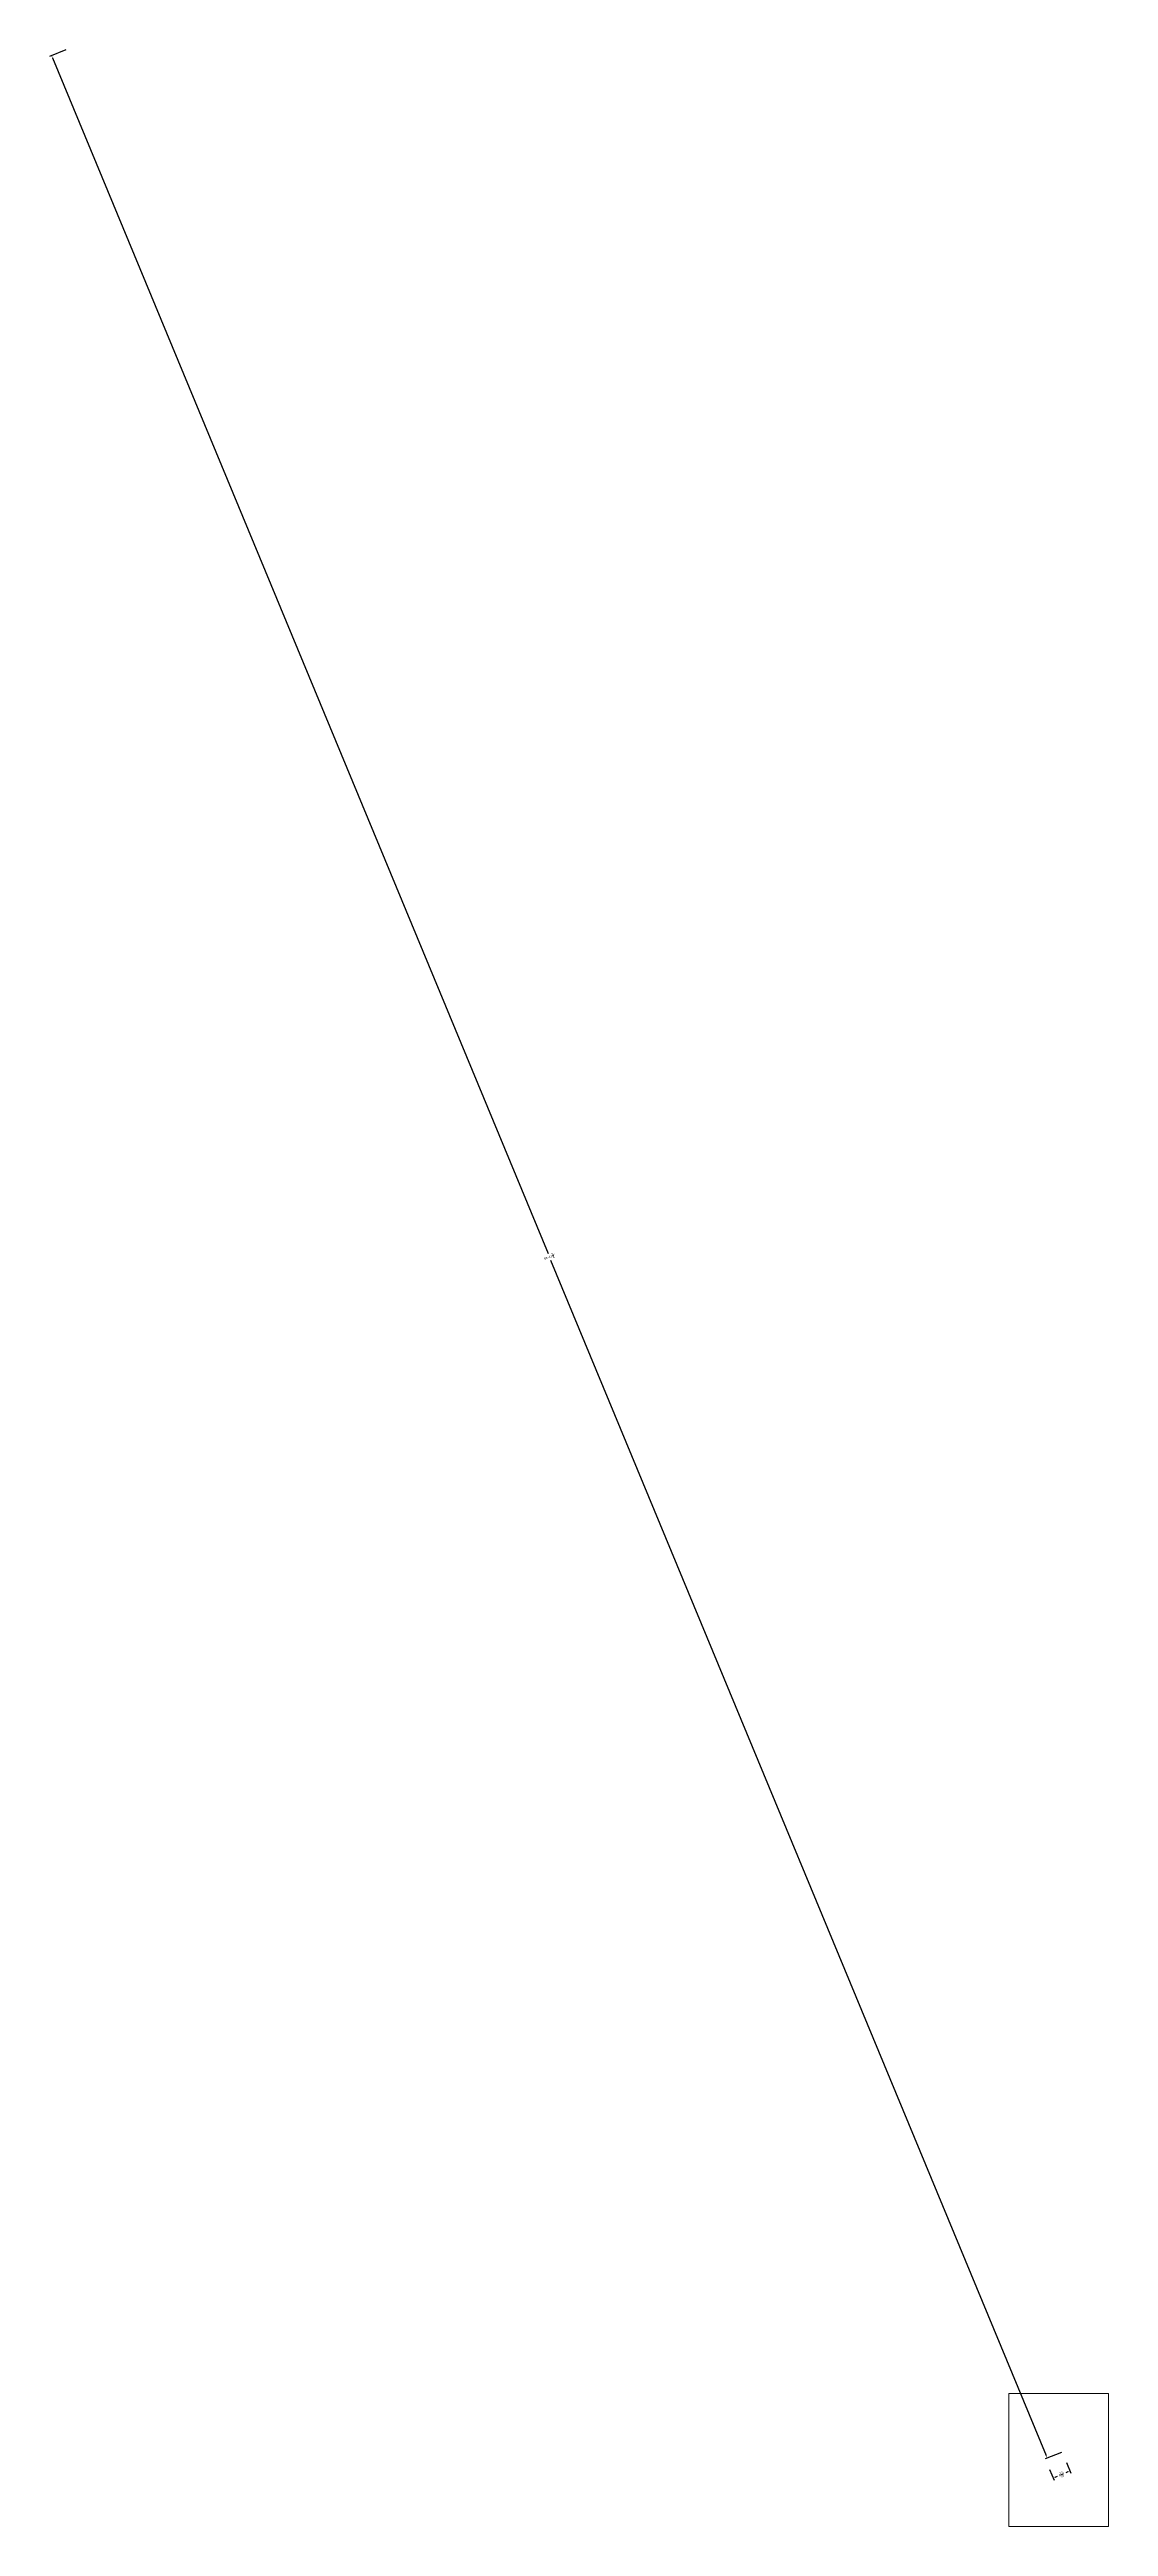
# Paper-space layout 'SSTB16 D' of a CAD drawing. Header units: inches. Extents: x -76 to 8, y 0 to 197.
import ezdxf

# ---------------------------------------------------------------- set-up
doc = ezdxf.new("R2010")
doc.units = ezdxf.units.IN
doc.header["$MEASUREMENT"] = 0
doc.layers.add('FOUNDATION', color=7, linetype='Continuous', lineweight=30)
doc.layers.add('FOUNDATION @ 1', color=7, linetype='Continuous', lineweight=30)
doc.dimstyles.new('Annotative', dxfattribs={"dimscale": 0, "dimtxt": 0.18, "dimasz": 0.18, "dimexe": 0.18, "dimexo": 0.0625, "dimgap": 0.09, "dimtad": 0, "dimtih": 1, "dimtoh": 1, "dimdec": 4, "dimzin": 0, "dimdsep": 46, "dimtxsty": 'Standard', "dimcen": 0.09, "dimadec": 0, "dimazin": 0, "dimtfac": 1, "dimtdec": 4, "dimtofl": 0, "dimtmove": 0, "dimatfit": 3, "dimfxl": 1, "dimtolj": 1, "dimtzin": 0, "dimarcsym": 0})

# ---------------------------------------------------------------- blocks, each defined once
blk = doc.blocks.new('*D71')
at = {"layer": 'FOUNDATION', "color": 0, "lineweight": -2}
for p, q in [((3.24, 4.54), (3.6, 3.69)), ((3.7, 3.93), (3.87, 4)), ((4.71, 4.35), (4.54, 4.27)), ((4.59, 5.1), (4.95, 4.25))]:
    blk.add_line(p, q, dxfattribs=at)
at = {"layer": 'FOUNDATION', "color": 0, "lineweight": 9}
for points in [[(3.68, 3.95), (3.71, 3.9), (3.53, 3.86)], [(4.7, 4.38), (4.72, 4.32), (4.88, 4.42)]]:
    blk.add_solid(points, dxfattribs=at)
at = {"layer": 'FOUNDATION', "color": 0, "lineweight": 9, "insert": (4.2, 4.14), "char_height": 0.18, "attachment_point": 5, "rotation": 22.5}
blk.add_mtext('\\A1;4{\\H1.000000x;\\S13/16;}"', dxfattribs=at)
blk = doc.blocks.new('*D72')
at = {"layer": 'FOUNDATION', "color": 0, "lineweight": -2}
for p, q in [((-75.16, 197.47), (-76.44, 196.94)), ((-76.21, 196.84), (-36.72, 101.51)), ((3, 5.62), (-36.49, 100.95)), ((4.19, 5.91), (2.9, 5.38))]:
    blk.add_line(p, q, dxfattribs=at)
at = {"layer": 'FOUNDATION', "color": 0, "lineweight": 9}
for points in [[(-76.18, 196.85), (-76.24, 196.83), (-76.28, 197.01)], [(3.03, 5.63), (2.97, 5.6), (3.07, 5.45)]]:
    blk.add_solid(points, dxfattribs=at)
at = {"layer": 'FOUNDATION', "color": 0, "lineweight": 9, "insert": (-36.61, 101.23), "char_height": 0.18, "attachment_point": 5, "rotation": 22.5}
blk.add_mtext('\\A1;56\'-11{\\H1.000000x;\\S3/4;}"', dxfattribs=at)

psp = doc.layouts.new('SSTB16 D')

# ---------------------------------------------------------------- dimensions: what is measured, and where the dimension line sits
at = {"layer": 'FOUNDATION @ 1', "lineweight": 9}
for p1, p2, distance, picture, middle in [((4.248637, 5.93825), (-75.09729, 197.496265), 1.278081, '*D72', (-36.605119, 101.228157)), ((3.220589, 4.602107), (4.570481, 5.161251), -0.806311, '*D71', (4.204097, 4.136744))]:
    dim = psp.add_aligned_dim(p1=p1, p2=p2, distance=distance, dimstyle='Annotative', override={"dimscale": 1, "dimlfac": -3.297577, "dimlunit": 4, "dimtix": 0, "dimtofl": 0, "dimtmove": 0, "dimatfit": 3}, dxfattribs=at)
    dim.commit()
    dim.dimension.update_dxf_attribs({"geometry": picture, "text_midpoint": middle, "text_rotation": 22.5})

# ---------------------------------------------------------------- viewports
at = {"layer": 'FOUNDATION', "lineweight": 9}
psp.add_viewport(center=(3.96875, 5.302083), size=(7.9375, 10.6041669), view_center_point=(23983.877726, 13725.924036), view_height=34.9680573, dxfattribs=at)

doc.saveas('drawing.dxf')
